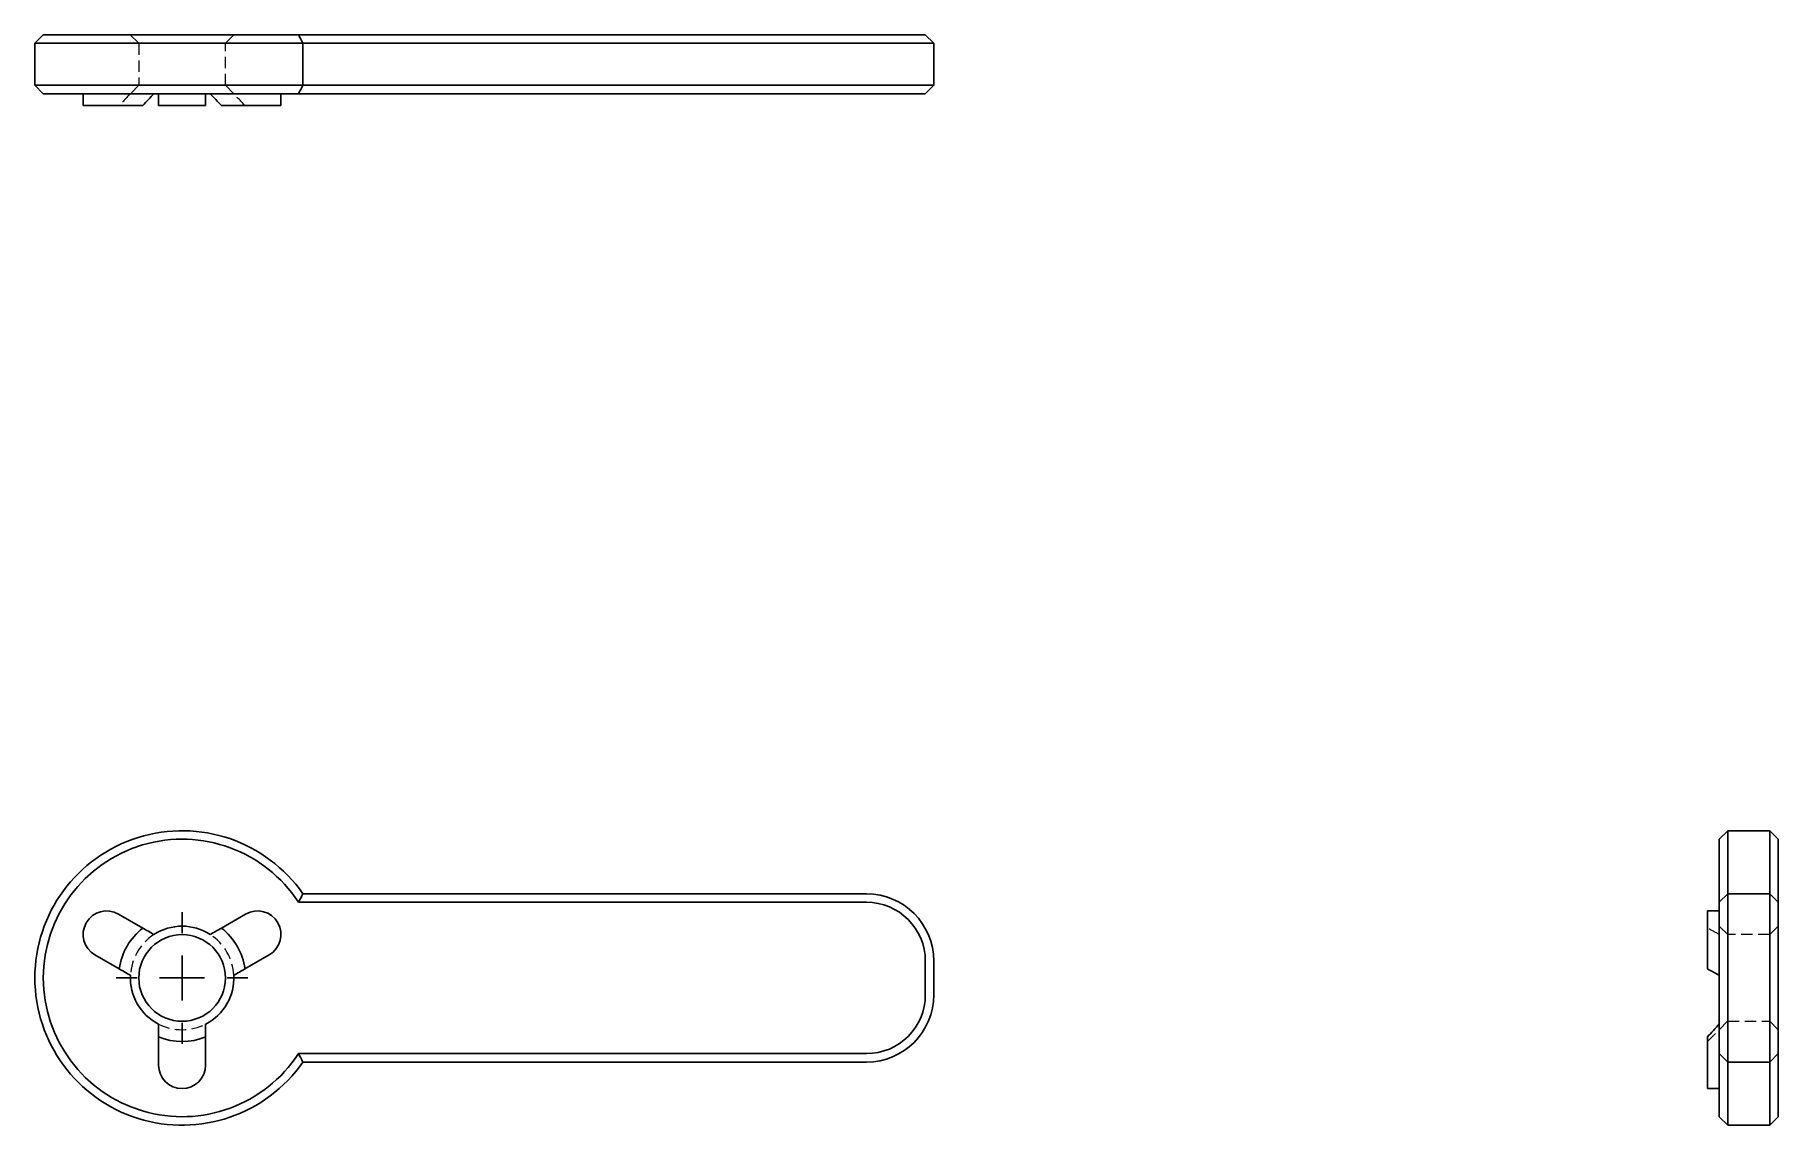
# Model space of a CAD drawing. Header units: millimetres. Extents: x 33 to 227, y 41 to 162.
import ezdxf

# ---------------------------------------------------------------- set-up
doc = ezdxf.new("R2010")
doc.units = ezdxf.units.MM
doc.linetypes.add('HIDDEN', pattern=[1.905, 1.27, -0.635])
doc.layers.add('10', color=7, linetype='Continuous')

# ---------------------------------------------------------------- blocks, each defined once
blk = doc.blocks.new('SW_CENTERMARKSYMBOL_0')
at = {"layer": '10', "color": 0}
for p, q in [((0, 5), (0, 7.32)), ((0, 0), (0, 2.5)), ((-5, 0), (-7.32, 0)), ((0, 0), (-2.5, 0)), ((0, 0), (0, -2.5)), ((0, 0), (2.5, 0)), ((5, 0), (7.32, 0)), ((0, -5), (0, -7.32))]:
    blk.add_line(p, q, dxfattribs=at)

msp = doc.modelspace()

# ---------------------------------------------------------------- linework, layer by layer
at = {"color": 7, "linetype": 'Continuous', "lineweight": 25}
for p, q in [((33.94, 161.93), (33, 160.99)), ((33, 160.99), (33, 156.32)), ((62.82, 160.99), (33, 160.99)), ((33.94, 161.93), (62.32, 161.93)), ((62.32, 161.93), (125.51, 161.93)), ((62.82, 156.32), (62.82, 160.99)), ((125.51, 160.99), (62.82, 160.99)), ((125.51, 161.93), (132.06, 161.93)), ((133, 160.99), (125.51, 160.99)), ((132.06, 161.93), (133, 160.99)), ((133, 160.99), (133, 156.32)), ((33, 156.32), (33.94, 155.38)), ((33, 156.32), (62.82, 156.32)), ((62.32, 155.38), (33.94, 155.38)), ((38.37, 155.38), (38.37, 154.07)), ((60.38, 154.07), (60.38, 155.38)), ((125.51, 155.38), (62.32, 155.38)), ((62.82, 156.32), (125.51, 156.32)), ((125.51, 156.32), (133, 156.32)), ((132.06, 155.38), (125.51, 155.38)), ((133, 156.32), (132.06, 155.38)), ((42.3, 154.07), (38.37, 154.07)), ((45, 154.07), (42.3, 154.07)), ((52, 154.07), (46.76, 154.07)), ((53.75, 154.07), (56.45, 154.07)), ((60.38, 154.07), (56.45, 154.07)), ((221.32, 73.38), (220.38, 72.44)), ((220.38, 65.42), (220.38, 72.44)), ((225.99, 73.38), (221.32, 73.38)), ((221.32, 73.38), (221.32, 66.36)), ((226.93, 72.44), (225.99, 73.38)), ((225.99, 66.36), (225.99, 73.38)), ((226.93, 72.44), (226.93, 65.42)), ((62.82, 66.36), (125.51, 66.36)), ((220.38, 65.42), (221.32, 66.36)), ((221.32, 66.36), (221.32, 58.87)), ((221.32, 66.36), (225.99, 66.36)), ((225.99, 58.87), (225.99, 66.36)), ((225.99, 66.36), (226.93, 65.42)), ((45, 62.55), (42.3, 64.11)), ((53.75, 62.55), (56.45, 64.11)), ((125.51, 65.42), (62.32, 65.42)), ((220.38, 64.46), (219.07, 64.46)), ((219.07, 59.57), (219.07, 64.46)), ((220.38, 58.87), (220.38, 65.42)), ((226.93, 65.42), (226.93, 58.87)), ((42.38, 58.01), (39.68, 59.57)), ((56.37, 58.01), (59.07, 59.57)), ((132.06, 55.13), (132.06, 58.87)), ((133, 58.87), (133, 55.13)), ((219.07, 58.01), (219.07, 59.57)), ((220.38, 55.13), (220.38, 58.87)), ((221.32, 58.87), (221.32, 55.13)), ((225.99, 55.13), (225.99, 58.87)), ((226.93, 58.87), (226.93, 55.13)), ((220.38, 48.58), (220.38, 55.13)), ((221.32, 55.13), (221.32, 47.64)), ((225.99, 47.64), (225.99, 55.13)), ((226.93, 55.13), (226.93, 48.58)), ((46.76, 50.44), (46.76, 47.31)), ((52, 50.44), (52, 47.31)), ((219.07, 50.44), (219.07, 47.31)), ((62.32, 48.58), (125.51, 48.58)), ((221.32, 47.64), (220.38, 48.58)), ((220.38, 41.56), (220.38, 48.58)), ((226.93, 48.58), (225.99, 47.64)), ((226.93, 48.58), (226.93, 41.56)), ((125.51, 47.64), (62.82, 47.64)), ((219.07, 44.69), (219.07, 47.31)), ((225.99, 47.64), (221.32, 47.64)), ((221.32, 47.64), (221.32, 40.62)), ((225.99, 40.62), (225.99, 47.64)), ((219.07, 44.69), (220.38, 44.69)), ((220.38, 41.56), (221.32, 40.62)), ((225.99, 40.62), (226.93, 41.56)), ((221.32, 40.62), (225.99, 40.62))]:
    msp.add_line(p, q, dxfattribs=at)
at = {"color": 7, "linetype": 'HIDDEN', "lineweight": 18}
for p, q in [((43.62, 161.93), (44.56, 160.99)), ((44.56, 160.99), (44.56, 156.32)), ((54.2, 160.99), (55.13, 161.93)), ((54.2, 156.32), (54.2, 160.99)), ((44.56, 156.32), (43.62, 155.38)), ((55.13, 155.38), (54.2, 156.32)), ((221.32, 61.82), (220.38, 62.76)), ((226.93, 62.76), (225.99, 61.82)), ((225.99, 61.82), (221.32, 61.82)), ((219.07, 49.93), (221.32, 52.18)), ((221.32, 52.18), (225.99, 52.18)), ((225.99, 52.18), (226.93, 51.24))]:
    msp.add_line(p, q, dxfattribs=at)
at = {"color": 7, "linetype": 'Continuous', "lineweight": 25}
msp.add_circle((49.38, 57), 4.82, dxfattribs=at)
for centre, radius, start, end in [((49.38, 57), 16.38, 34.8499, 325.1501), ((49.38, 57), 15.44, 33.0557, 326.9443), ((125.51, 58.87), 7.49, 0, 90), ((40.99, 61.84), 2.62, 60, 240), ((57.76, 61.84), 2.62, 300, 120), ((125.51, 58.87), 6.55, 0, 90), ((49.38, 57), 7.07, 128.2313, 171.7687), ((49.38, 57), 5.76, 57.0832, 122.9168), ((49.38, 57), 7.07, 8.2313, 51.7687), ((49.38, 57), 5.76, 177.0832, 242.9168), ((49.38, 57), 5.76, 297.0832, 2.9168), ((125.51, 55.13), 6.55, 270, 0), ((125.51, 55.13), 7.49, 270, 0), ((49.38, 57), 7.07, 248.2313, 291.7687), ((49.38, 47.31), 2.62, 180, 0)]:
    msp.add_arc(centre, radius, start, end, dxfattribs=at)
at = {"color": 7, "linetype": 'HIDDEN', "lineweight": 18}
for start, end in [(122.9168, 177.0832), (2.9168, 57.0832), (242.9168, 297.0832)]:
    msp.add_arc((49.38, 57), 5.76, start, end, dxfattribs=at)
at = {"color": 7, "linetype": 'Continuous', "lineweight": 25}
for points in [[(62.82, 160.99), (62.65, 161.31), (62.49, 161.62), (62.32, 161.93)], [(45, 154.07), (45.42, 154.51), (45.83, 154.95), (46.25, 155.38)], [(46.76, 154.07), (46.76, 154.51), (46.76, 154.95), (46.76, 155.38)], [(52, 155.38), (52, 154.95), (52, 154.51), (52, 154.07)], [(52.5, 155.38), (52.92, 154.95), (53.34, 154.51), (53.75, 154.07)], [(62.32, 155.38), (62.49, 155.69), (62.65, 156), (62.82, 156.32)], [(62.32, 65.42), (62.49, 65.73), (62.65, 66.05), (62.82, 66.36)], [(45, 62.55), (45.42, 62.31), (45.83, 62.07), (46.25, 61.83)], [(52.5, 61.83), (52.92, 62.07), (53.34, 62.31), (53.75, 62.55)], [(43.63, 57.29), (43.21, 57.53), (42.8, 57.77), (42.38, 58.01)], [(56.37, 58.01), (55.96, 57.77), (55.54, 57.53), (55.12, 57.29)], [(219.07, 58.01), (219.51, 57.77), (219.95, 57.53), (220.38, 57.29)], [(46.76, 50.44), (46.76, 50.91), (46.76, 51.39), (46.76, 51.88)], [(52, 51.88), (52, 51.39), (52, 50.91), (52, 50.44)], [(220.38, 51.88), (219.95, 51.39), (219.51, 50.91), (219.07, 50.44)], [(62.32, 48.58), (62.49, 48.27), (62.65, 47.95), (62.82, 47.64)]]:
    msp.add_open_spline(points, degree=3, dxfattribs=at)
at = {"color": 7, "linetype": 'HIDDEN', "lineweight": 18}
for points in [[(43.63, 155.38), (43.21, 154.95), (42.8, 154.51), (42.38, 154.07)], [(56.37, 154.07), (55.96, 154.51), (55.54, 154.95), (55.12, 155.38)], [(220.38, 61.83), (219.95, 62.07), (219.51, 62.31), (219.07, 62.55)]]:
    msp.add_open_spline(points, degree=3, dxfattribs=at)

# ---------------------------------------------------------------- block references
at = {"layer": '10'}
msp.add_blockref('SW_CENTERMARKSYMBOL_0', (49.38, 57), dxfattribs=at)

doc.saveas('drawing.dxf')
